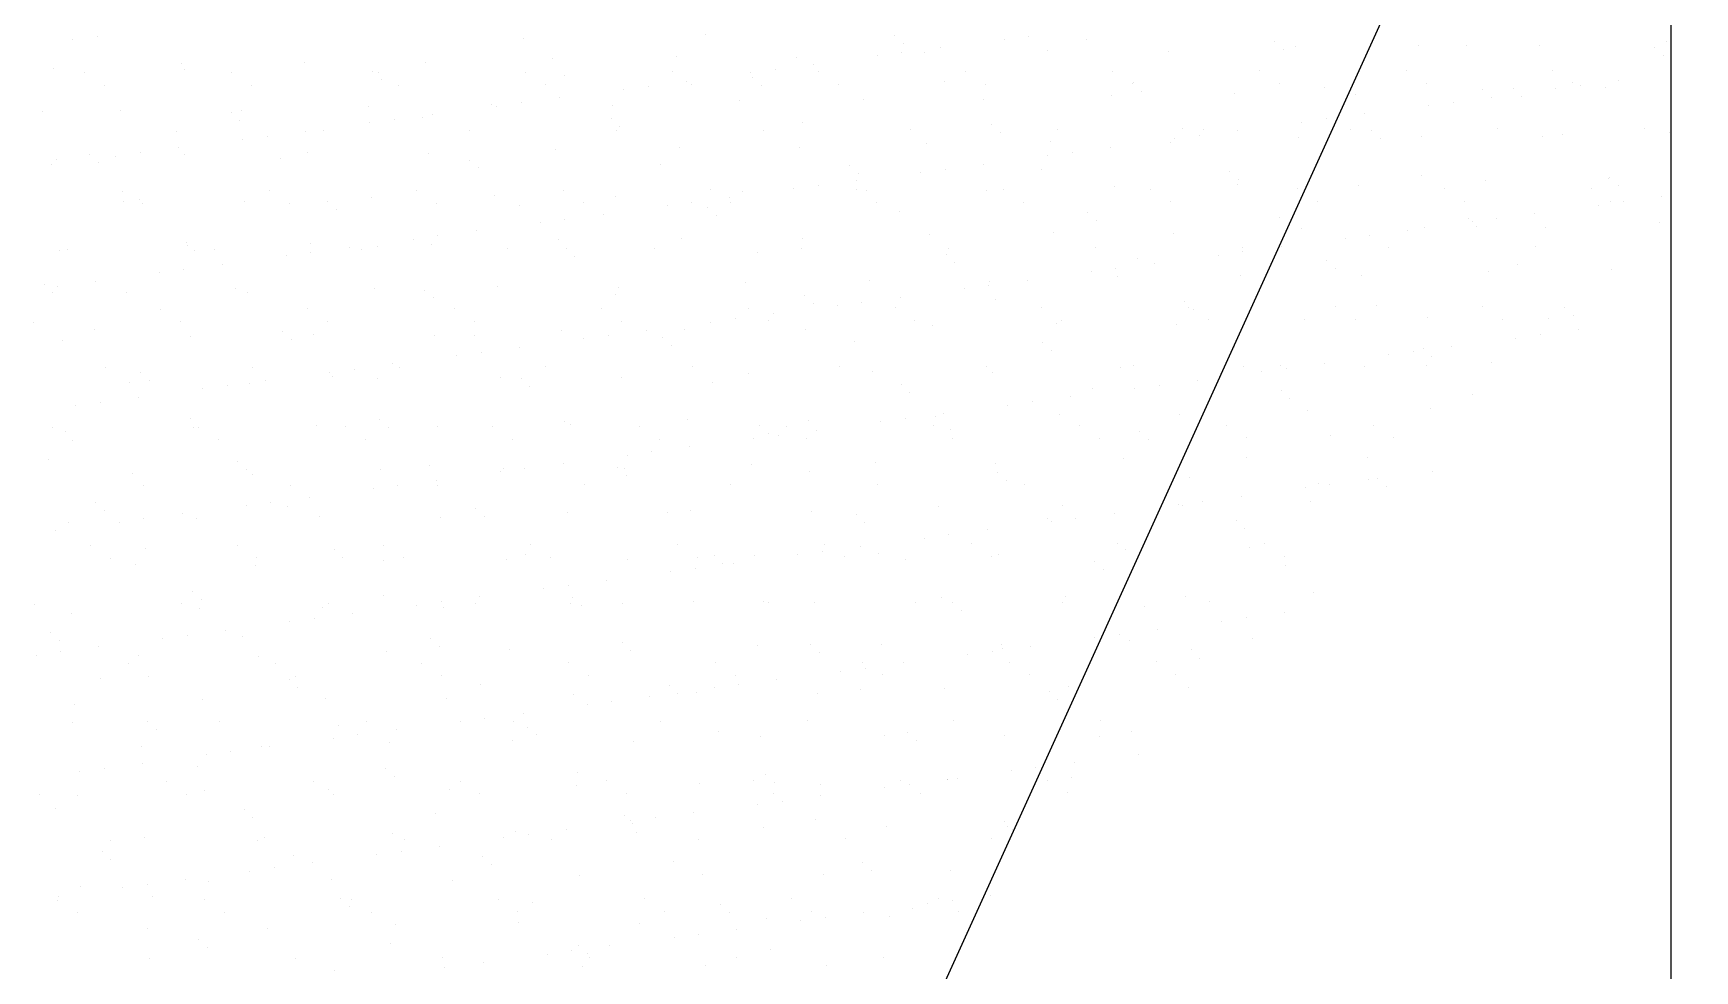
# Model space of a CAD drawing. Header units: inches. Extents: x 8.4 to 50.9, y 14.4 to 39.2.
# Drawn here: x 10.7947 to 10.9709, y 25.1527 to 25.2521 of the extents above; entities that cross this region are included whole.
import ezdxf

# ---------------------------------------------------------------- set-up
doc = ezdxf.new("R2010")
doc.units = ezdxf.units.IN
doc.header["$MEASUREMENT"] = 0
doc.layers.add('02', color=2, linetype='Continuous')
doc.layers.add('1', color=1, linetype='Continuous')

msp = doc.modelspace()

# ---------------------------------------------------------------- linework, layer by layer
at = {"layer": '02'}
for p, q in [((10.9684, 24.95396), (10.9684, 25.5475)), ((10.86604, 25.252), (10.86604, 25.252)), ((10.79886, 25.25141), (10.79886, 25.25141)), ((10.80146, 25.25175), (10.80146, 25.25175)), ((10.84666, 25.2516), (10.84666, 25.2516)), ((10.88605, 25.25183), (10.88605, 25.25183)), ((10.88697, 25.25098), (10.88697, 25.25098)), ((10.89089, 25.25058), (10.89089, 25.25058)), ((10.89768, 25.25147), (10.89768, 25.25147)), ((10.90028, 25.25181), (10.90028, 25.25181)), ((10.90225, 25.25023), (10.90225, 25.25023)), ((10.90635, 25.25139), (10.90635, 25.25139)), ((10.91504, 25.25016), (10.91504, 25.25016)), ((10.92636, 25.25121), (10.92636, 25.25121)), ((10.92728, 25.25037), (10.92728, 25.25037)), ((10.92854, 25.25065), (10.92854, 25.25065)), ((10.94163, 25.25082), (10.94163, 25.25082)), ((10.94666, 25.25077), (10.94666, 25.25077)), ((10.95442, 25.25076), (10.95442, 25.25076)), ((10.96667, 25.2506), (10.96667, 25.2506)), ((10.96792, 25.25124), (10.96792, 25.25124)), ((10.79689, 25.24839), (10.79689, 25.24839)), ((10.81039, 25.24887), (10.81039, 25.24887)), ((10.82348, 25.24904), (10.82348, 25.24904)), ((10.83627, 25.24898), (10.83627, 25.24898)), ((10.84978, 25.24947), (10.84978, 25.24947)), ((10.86286, 25.24963), (10.86286, 25.24963)), ((10.87565, 25.24957), (10.87565, 25.24957)), ((10.87743, 25.2488), (10.87743, 25.2488)), ((10.88422, 25.2497), (10.88422, 25.2497)), ((10.88682, 25.25004), (10.88682, 25.25004)), ((10.88916, 25.25006), (10.88916, 25.25006)), ((10.96759, 25.24976), (10.96759, 25.24976)), ((10.80016, 25.24789), (10.80016, 25.24789)), ((10.8107, 25.24823), (10.8107, 25.24823)), ((10.81573, 25.24792), (10.81573, 25.24792)), ((10.81784, 25.24658), (10.81784, 25.24658)), ((10.83071, 25.24805), (10.83071, 25.24805)), ((10.8313, 25.24795), (10.8313, 25.24795)), ((10.83163, 25.24721), (10.83163, 25.24721)), ((10.83341, 25.24661), (10.83341, 25.24661)), ((10.84687, 25.24798), (10.84687, 25.24798)), ((10.84898, 25.24663), (10.84898, 25.24663)), ((10.85101, 25.24761), (10.85101, 25.24761)), ((10.86244, 25.24801), (10.86244, 25.24801)), ((10.86397, 25.24703), (10.86397, 25.24703)), ((10.86455, 25.24666), (10.86455, 25.24666)), ((10.87076, 25.24793), (10.87076, 25.24793)), ((10.87102, 25.24744), (10.87102, 25.24744)), ((10.87194, 25.2466), (10.87194, 25.2466)), ((10.87336, 25.24827), (10.87336, 25.24827)), ((10.87801, 25.24803), (10.87801, 25.24803)), ((10.88012, 25.24669), (10.88012, 25.24669)), ((10.89132, 25.247), (10.89132, 25.247)), ((10.89358, 25.24806), (10.89358, 25.24806)), ((10.89569, 25.24672), (10.89569, 25.24672)), ((10.90915, 25.24809), (10.90915, 25.24809)), ((10.91126, 25.24675), (10.91126, 25.24675)), ((10.91133, 25.24683), (10.91133, 25.24683)), ((10.92472, 25.24812), (10.92472, 25.24812)), ((10.92683, 25.24678), (10.92683, 25.24678)), ((10.94029, 25.24815), (10.94029, 25.24815)), ((10.9424, 25.2468), (10.9424, 25.2468)), ((10.95586, 25.24818), (10.95586, 25.24818)), ((10.95797, 25.24683), (10.95797, 25.24683)), ((10.95873, 25.24656), (10.95873, 25.24656)), ((10.96279, 25.2471), (10.96279, 25.2471)), ((10.80226, 25.24655), (10.80226, 25.24655)), ((10.85051, 25.24526), (10.85051, 25.24526)), ((10.8573, 25.24616), (10.8573, 25.24616)), ((10.85991, 25.2465), (10.85991, 25.2465)), ((10.86962, 25.24495), (10.86962, 25.24495)), ((10.88271, 25.24511), (10.88271, 25.24511)), ((10.8955, 25.24505), (10.8955, 25.24505)), ((10.90901, 25.24554), (10.90901, 25.24554)), ((10.91225, 25.24598), (10.91225, 25.24598)), ((10.9221, 25.24571), (10.9221, 25.24571)), ((10.93163, 25.24638), (10.93163, 25.24638)), ((10.93489, 25.24564), (10.93489, 25.24564)), ((10.94839, 25.24613), (10.94839, 25.24613)), ((10.94933, 25.24533), (10.94933, 25.24533)), ((10.95164, 25.24621), (10.95164, 25.24621)), ((10.95256, 25.24537), (10.95256, 25.24537)), ((10.95613, 25.24622), (10.95613, 25.24622)), ((10.96148, 25.2463), (10.96148, 25.2463)), ((10.79567, 25.24384), (10.79567, 25.24384)), ((10.80395, 25.24393), (10.80395, 25.24393)), ((10.81568, 25.24367), (10.81568, 25.24367)), ((10.81674, 25.24387), (10.81674, 25.24387)), ((10.83024, 25.24435), (10.83024, 25.24435)), ((10.83598, 25.24322), (10.83598, 25.24322)), ((10.83705, 25.24349), (10.83705, 25.24349)), ((10.84333, 25.24452), (10.84333, 25.24452)), ((10.84384, 25.24438), (10.84384, 25.24438)), ((10.84645, 25.24473), (10.84645, 25.24473)), ((10.85599, 25.24305), (10.85599, 25.24305)), ((10.85612, 25.24446), (10.85612, 25.24446)), ((10.93587, 25.24355), (10.93587, 25.24355)), ((10.94267, 25.24445), (10.94267, 25.24445)), ((10.94527, 25.24479), (10.94527, 25.24479)), ((10.80986, 25.24171), (10.80986, 25.24171)), ((10.8166, 25.24282), (10.8166, 25.24282)), ((10.82359, 25.24172), (10.82359, 25.24172)), ((10.82543, 25.24174), (10.82543, 25.24174)), ((10.83039, 25.24261), (10.83039, 25.24261)), ((10.83299, 25.24295), (10.83299, 25.24295)), ((10.841, 25.24177), (10.841, 25.24177)), ((10.85657, 25.2418), (10.85657, 25.2418)), ((10.85691, 25.24221), (10.85691, 25.24221)), ((10.87214, 25.24183), (10.87214, 25.24183)), ((10.87629, 25.24261), (10.87629, 25.24261)), ((10.88771, 25.24186), (10.88771, 25.24186)), ((10.8963, 25.24244), (10.8963, 25.24244)), ((10.89722, 25.24159), (10.89722, 25.24159)), ((10.90328, 25.24188), (10.90328, 25.24188)), ((10.9166, 25.242), (10.9166, 25.242)), ((10.91885, 25.24191), (10.91885, 25.24191)), ((10.92242, 25.24178), (10.92242, 25.24178)), ((10.92921, 25.24268), (10.92921, 25.24268)), ((10.93181, 25.24302), (10.93181, 25.24302)), ((10.93442, 25.24194), (10.93442, 25.24194)), ((10.93661, 25.24182), (10.93661, 25.24182)), ((10.94999, 25.24197), (10.94999, 25.24197)), ((10.95691, 25.24138), (10.95691, 25.24138)), ((10.96556, 25.242), (10.96556, 25.242)), ((10.96824, 25.24161), (10.96824, 25.24161)), ((10.81014, 25.23995), (10.81014, 25.23995)), ((10.81693, 25.24084), (10.81693, 25.24084)), ((10.81953, 25.24118), (10.81953, 25.24118)), ((10.85009, 25.23983), (10.85009, 25.23983)), ((10.86318, 25.24), (10.86318, 25.24)), ((10.87597, 25.23994), (10.87597, 25.23994)), ((10.88947, 25.24043), (10.88947, 25.24043)), ((10.90256, 25.24059), (10.90256, 25.24059)), ((10.90896, 25.24001), (10.90896, 25.24001)), ((10.91535, 25.24053), (10.91535, 25.24053)), ((10.91575, 25.2409), (10.91575, 25.2409)), ((10.91835, 25.24125), (10.91835, 25.24125)), ((10.92886, 25.24102), (10.92886, 25.24102)), ((10.93753, 25.24098), (10.93753, 25.24098)), ((10.94194, 25.24118), (10.94194, 25.24118)), ((10.95474, 25.24112), (10.95474, 25.24112)), ((10.79668, 25.23817), (10.79668, 25.23817)), ((10.7972, 25.23875), (10.7972, 25.23875)), ((10.80065, 25.23928), (10.80065, 25.23928)), ((10.80157, 25.23843), (10.80157, 25.23843)), ((10.80347, 25.23907), (10.80347, 25.23907)), ((10.80607, 25.23941), (10.80607, 25.23941)), ((10.81071, 25.23924), (10.81071, 25.23924)), ((10.82095, 25.23883), (10.82095, 25.23883)), ((10.8238, 25.23941), (10.8238, 25.23941)), ((10.83659, 25.23935), (10.83659, 25.23935)), ((10.84096, 25.23866), (10.84096, 25.23866)), ((10.84188, 25.23782), (10.84188, 25.23782)), ((10.86126, 25.23822), (10.86126, 25.23822)), ((10.88127, 25.23805), (10.88127, 25.23805)), ((10.8955, 25.23824), (10.8955, 25.23824)), ((10.90229, 25.23913), (10.90229, 25.23913)), ((10.90489, 25.23947), (10.90489, 25.23947)), ((10.88204, 25.23647), (10.88204, 25.23647)), ((10.88219, 25.2372), (10.88219, 25.2372)), ((10.88883, 25.23736), (10.88883, 25.23736)), ((10.89143, 25.2377), (10.89143, 25.2377)), ((10.90157, 25.23761), (10.90157, 25.23761)), ((10.92158, 25.23743), (10.92158, 25.23743)), ((10.92241, 25.23607), (10.92241, 25.23607)), ((10.9225, 25.23659), (10.9225, 25.23659)), ((10.9352, 25.23601), (10.9352, 25.23601)), ((10.94188, 25.23699), (10.94188, 25.23699)), ((10.94871, 25.2365), (10.94871, 25.2365)), ((10.96179, 25.23666), (10.96179, 25.23666)), ((10.96189, 25.23682), (10.96189, 25.23682)), ((10.80419, 25.23537), (10.80419, 25.23537)), ((10.80426, 25.23429), (10.80426, 25.23429)), ((10.80592, 25.23445), (10.80592, 25.23445)), ((10.81705, 25.23423), (10.81705, 25.23423)), ((10.81977, 25.2354), (10.81977, 25.2354)), ((10.82593, 25.23427), (10.82593, 25.23427)), ((10.83056, 25.23472), (10.83056, 25.23472)), ((10.83534, 25.23543), (10.83534, 25.23543)), ((10.84364, 25.23489), (10.84364, 25.23489)), ((10.85091, 25.23546), (10.85091, 25.23546)), ((10.85644, 25.23483), (10.85644, 25.23483)), ((10.86648, 25.23549), (10.86648, 25.23549)), ((10.86858, 25.23469), (10.86858, 25.23469)), ((10.86994, 25.23531), (10.86994, 25.23531)), ((10.87537, 25.23559), (10.87537, 25.23559)), ((10.87797, 25.23593), (10.87797, 25.23593)), ((10.88205, 25.23551), (10.88205, 25.23551)), ((10.88303, 25.23548), (10.88303, 25.23548)), ((10.89582, 25.23542), (10.89582, 25.23542)), ((10.89762, 25.23554), (10.89762, 25.23554)), ((10.90932, 25.2359), (10.90932, 25.2359)), ((10.91319, 25.23557), (10.91319, 25.23557)), ((10.9153, 25.23423), (10.9153, 25.23423)), ((10.92876, 25.2356), (10.92876, 25.2356)), ((10.93087, 25.23426), (10.93087, 25.23426)), ((10.94433, 25.23563), (10.94433, 25.23563)), ((10.94644, 25.23428), (10.94644, 25.23428)), ((10.9599, 25.23565), (10.9599, 25.23565)), ((10.96201, 25.23431), (10.96201, 25.23431)), ((10.96281, 25.23598), (10.96281, 25.23598)), ((10.96334, 25.23422), (10.96334, 25.23422)), ((10.9674, 25.23476), (10.9674, 25.23476)), ((10.8063, 25.23403), (10.8063, 25.23403)), ((10.82187, 25.23406), (10.82187, 25.23406)), ((10.82685, 25.23343), (10.82685, 25.23343)), ((10.83744, 25.23409), (10.83744, 25.23409)), ((10.84623, 25.23383), (10.84623, 25.23383)), ((10.85301, 25.23411), (10.85301, 25.23411)), ((10.85512, 25.23292), (10.85512, 25.23292)), ((10.86191, 25.23382), (10.86191, 25.23382)), ((10.86452, 25.23416), (10.86452, 25.23416)), ((10.86624, 25.23366), (10.86624, 25.23366)), ((10.86716, 25.23282), (10.86716, 25.23282)), ((10.86859, 25.23414), (10.86859, 25.23414)), ((10.88416, 25.23417), (10.88416, 25.23417)), ((10.88654, 25.23322), (10.88654, 25.23322)), ((10.89973, 25.2342), (10.89973, 25.2342)), ((10.90655, 25.23305), (10.90655, 25.23305)), ((10.92685, 25.2326), (10.92685, 25.2326)), ((10.95394, 25.23299), (10.95394, 25.23299)), ((10.96074, 25.23388), (10.96074, 25.23388)), ((10.84166, 25.23115), (10.84166, 25.23115)), ((10.84845, 25.23204), (10.84845, 25.23204)), ((10.85106, 25.23239), (10.85106, 25.23239)), ((10.88979, 25.23079), (10.88979, 25.23079)), ((10.90288, 25.23096), (10.90288, 25.23096)), ((10.90747, 25.2322), (10.90747, 25.2322)), ((10.91567, 25.2309), (10.91567, 25.2309)), ((10.92917, 25.23138), (10.92917, 25.23138)), ((10.94048, 25.23121), (10.94048, 25.23121)), ((10.94226, 25.23155), (10.94226, 25.23155)), ((10.94686, 25.23243), (10.94686, 25.23243)), ((10.94728, 25.23211), (10.94728, 25.23211)), ((10.94778, 25.23159), (10.94778, 25.23159)), ((10.94988, 25.23245), (10.94988, 25.23245)), ((10.95505, 25.23149), (10.95505, 25.23149)), ((10.96716, 25.23199), (10.96716, 25.23199)), ((10.79752, 25.22912), (10.79752, 25.22912)), ((10.79832, 25.22916), (10.79832, 25.22916)), ((10.8109, 25.22989), (10.8109, 25.22989)), ((10.81102, 25.22961), (10.81102, 25.22961)), ((10.81182, 25.22904), (10.81182, 25.22904)), ((10.81389, 25.22919), (10.81389, 25.22919)), ((10.82411, 25.22977), (10.82411, 25.22977)), ((10.8282, 25.22938), (10.8282, 25.22938)), ((10.82946, 25.22922), (10.82946, 25.22922)), ((10.8312, 25.22944), (10.8312, 25.22944)), ((10.835, 25.23027), (10.835, 25.23027)), ((10.8369, 25.22971), (10.8369, 25.22971)), ((10.8376, 25.23062), (10.8376, 25.23062)), ((10.84503, 25.22925), (10.84503, 25.22925)), ((10.85041, 25.2302), (10.85041, 25.2302)), ((10.85121, 25.22927), (10.85121, 25.22927)), ((10.86061, 25.22928), (10.86061, 25.22928)), ((10.86349, 25.23037), (10.86349, 25.23037)), ((10.87618, 25.22931), (10.87618, 25.22931)), ((10.87628, 25.2303), (10.87628, 25.2303)), ((10.89175, 25.22933), (10.89175, 25.22933)), ((10.90732, 25.22936), (10.90732, 25.22936)), ((10.92289, 25.22939), (10.92289, 25.22939)), ((10.92703, 25.22944), (10.92703, 25.22944)), ((10.93382, 25.23034), (10.93382, 25.23034)), ((10.93642, 25.23068), (10.93642, 25.23068)), ((10.93846, 25.22942), (10.93846, 25.22942)), ((10.95403, 25.22945), (10.95403, 25.22945)), ((10.81475, 25.22761), (10.81475, 25.22761)), ((10.82154, 25.2285), (10.82154, 25.2285)), ((10.82414, 25.22884), (10.82414, 25.22884)), ((10.85213, 25.22843), (10.85213, 25.22843)), ((10.87151, 25.22883), (10.87151, 25.22883)), ((10.89152, 25.22866), (10.89152, 25.22866)), ((10.89244, 25.22781), (10.89244, 25.22781)), ((10.91182, 25.22822), (10.91182, 25.22822)), ((10.91357, 25.22767), (10.91357, 25.22767)), ((10.92036, 25.22856), (10.92036, 25.22856)), ((10.92296, 25.22891), (10.92296, 25.22891)), ((10.93183, 25.22804), (10.93183, 25.22804)), ((10.93275, 25.2272), (10.93275, 25.2272)), ((10.95213, 25.2276), (10.95213, 25.2276)), ((10.79587, 25.2255), (10.79587, 25.2255)), ((10.80129, 25.22583), (10.80129, 25.22583)), ((10.80808, 25.22673), (10.80808, 25.22673)), ((10.81068, 25.22707), (10.81068, 25.22707)), ((10.87025, 25.22568), (10.87025, 25.22568)), ((10.88334, 25.22584), (10.88334, 25.22584)), ((10.89613, 25.22578), (10.89613, 25.22578)), ((10.90011, 25.2259), (10.90011, 25.2259)), ((10.9069, 25.22679), (10.9069, 25.22679)), ((10.9095, 25.22714), (10.9095, 25.22714)), ((10.90964, 25.22627), (10.90964, 25.22627)), ((10.92273, 25.22644), (10.92273, 25.22644)), ((10.93552, 25.22638), (10.93552, 25.22638)), ((10.94902, 25.22686), (10.94902, 25.22686)), ((10.96211, 25.22703), (10.96211, 25.22703)), ((10.79679, 25.22465), (10.79679, 25.22465)), ((10.79722, 25.2253), (10.79722, 25.2253)), ((10.80458, 25.22466), (10.80458, 25.22466)), ((10.81617, 25.22506), (10.81617, 25.22506)), ((10.81737, 25.2246), (10.81737, 25.2246)), ((10.83087, 25.22509), (10.83087, 25.22509)), ((10.83618, 25.22488), (10.83618, 25.22488)), ((10.8371, 25.22404), (10.8371, 25.22404)), ((10.84396, 25.22525), (10.84396, 25.22525)), ((10.85648, 25.22444), (10.85648, 25.22444)), ((10.85675, 25.22519), (10.85675, 25.22519)), ((10.87649, 25.22427), (10.87649, 25.22427)), ((10.88665, 25.22413), (10.88665, 25.22413)), ((10.89344, 25.22502), (10.89344, 25.22502)), ((10.89604, 25.22536), (10.89604, 25.22536)), ((10.89679, 25.22383), (10.89679, 25.22383)), ((10.9168, 25.22366), (10.9168, 25.22366)), ((10.80823, 25.22285), (10.80823, 25.22285)), ((10.8238, 25.22288), (10.8238, 25.22288)), ((10.83937, 25.22291), (10.83937, 25.22291)), ((10.85494, 25.22294), (10.85494, 25.22294)), ((10.87052, 25.22296), (10.87052, 25.22296)), ((10.87319, 25.22236), (10.87319, 25.22236)), ((10.87741, 25.22343), (10.87741, 25.22343)), ((10.87998, 25.22325), (10.87998, 25.22325)), ((10.88258, 25.22359), (10.88258, 25.22359)), ((10.88609, 25.22299), (10.88609, 25.22299)), ((10.90166, 25.22302), (10.90166, 25.22302)), ((10.91723, 25.22305), (10.91723, 25.22305)), ((10.91772, 25.22281), (10.91772, 25.22281)), ((10.9328, 25.22308), (10.9328, 25.22308)), ((10.9371, 25.22321), (10.9371, 25.22321)), ((10.94257, 25.22192), (10.94257, 25.22192)), ((10.94837, 25.22311), (10.94837, 25.22311)), ((10.95711, 25.22304), (10.95711, 25.22304)), ((10.95803, 25.2222), (10.95803, 25.2222)), ((10.79477, 25.22148), (10.79477, 25.22148)), ((10.80114, 25.22067), (10.80114, 25.22067)), ((10.81034, 25.22151), (10.81034, 25.22151)), ((10.82115, 25.2205), (10.82115, 25.2205)), ((10.82443, 25.22014), (10.82443, 25.22014)), ((10.82591, 25.22154), (10.82591, 25.22154)), ((10.84148, 25.22156), (10.84148, 25.22156)), ((10.85072, 25.22056), (10.85072, 25.22056)), ((10.85705, 25.22159), (10.85705, 25.22159)), ((10.85973, 25.22058), (10.85973, 25.22058)), ((10.86381, 25.22073), (10.86381, 25.22073)), ((10.86652, 25.22148), (10.86652, 25.22148)), ((10.86913, 25.22182), (10.86913, 25.22182)), ((10.87262, 25.22162), (10.87262, 25.22162)), ((10.8766, 25.22067), (10.8766, 25.22067)), ((10.88819, 25.22165), (10.88819, 25.22165)), ((10.8901, 25.22116), (10.8901, 25.22116)), ((10.90319, 25.22132), (10.90319, 25.22132)), ((10.90377, 25.22168), (10.90377, 25.22168)), ((10.91598, 25.22126), (10.91598, 25.22126)), ((10.91934, 25.22171), (10.91934, 25.22171)), ((10.92949, 25.22175), (10.92949, 25.22175)), ((10.93491, 25.22173), (10.93491, 25.22173)), ((10.95048, 25.22176), (10.95048, 25.22176)), ((10.95536, 25.22185), (10.95536, 25.22185)), ((10.95855, 25.22065), (10.95855, 25.22065)), ((10.79783, 25.21949), (10.79783, 25.21949)), ((10.81134, 25.21997), (10.81134, 25.21997)), ((10.82207, 25.21965), (10.82207, 25.21965)), ((10.83722, 25.22008), (10.83722, 25.22008)), ((10.84145, 25.22005), (10.84145, 25.22005)), ((10.84627, 25.21881), (10.84627, 25.21881)), ((10.85306, 25.21971), (10.85306, 25.21971)), ((10.85567, 25.22005), (10.85567, 25.22005)), ((10.86146, 25.21988), (10.86146, 25.21988)), ((10.86238, 25.21904), (10.86238, 25.21904)), ((10.88176, 25.21944), (10.88176, 25.21944)), ((10.90177, 25.21927), (10.90177, 25.21927)), ((10.90269, 25.21842), (10.90269, 25.21842)), ((10.92207, 25.21883), (10.92207, 25.21883)), ((10.94208, 25.21865), (10.94208, 25.21865)), ((10.94509, 25.21888), (10.94509, 25.21888)), ((10.95189, 25.21977), (10.95189, 25.21977)), ((10.95449, 25.22011), (10.95449, 25.22011)), ((10.80236, 25.21664), (10.80236, 25.21664)), ((10.81793, 25.21667), (10.81793, 25.21667)), ((10.83281, 25.21704), (10.83281, 25.21704)), ((10.8335, 25.2167), (10.8335, 25.2167)), ((10.83961, 25.21793), (10.83961, 25.21793)), ((10.84221, 25.21828), (10.84221, 25.21828)), ((10.84907, 25.21673), (10.84907, 25.21673)), ((10.86464, 25.21676), (10.86464, 25.21676)), ((10.88021, 25.21679), (10.88021, 25.21679)), ((10.89579, 25.21681), (10.89579, 25.21681)), ((10.90995, 25.21664), (10.90995, 25.21664)), ((10.91136, 25.21684), (10.91136, 25.21684)), ((10.92304, 25.2168), (10.92304, 25.2168)), ((10.92693, 25.21687), (10.92693, 25.21687)), ((10.93164, 25.2171), (10.93164, 25.2171)), ((10.93583, 25.21674), (10.93583, 25.21674)), ((10.93843, 25.218), (10.93843, 25.218)), ((10.94103, 25.21834), (10.94103, 25.21834)), ((10.9425, 25.2169), (10.9425, 25.2169)), ((10.943, 25.21781), (10.943, 25.21781)), ((10.94934, 25.21723), (10.94934, 25.21723)), ((10.80489, 25.21503), (10.80489, 25.21503)), ((10.80612, 25.21611), (10.80612, 25.21611)), ((10.80704, 25.21526), (10.80704, 25.21526)), ((10.81768, 25.21497), (10.81768, 25.21497)), ((10.81936, 25.21527), (10.81936, 25.21527)), ((10.82615, 25.21616), (10.82615, 25.21616)), ((10.82642, 25.21566), (10.82642, 25.21566)), ((10.82875, 25.2165), (10.82875, 25.2165)), ((10.83119, 25.21545), (10.83119, 25.21545)), ((10.84427, 25.21562), (10.84427, 25.21562)), ((10.84643, 25.21549), (10.84643, 25.21549)), ((10.85707, 25.21556), (10.85707, 25.21556)), ((10.86673, 25.21505), (10.86673, 25.21505)), ((10.87057, 25.21604), (10.87057, 25.21604)), ((10.88366, 25.21621), (10.88366, 25.21621)), ((10.88674, 25.21488), (10.88674, 25.21488)), ((10.89645, 25.21615), (10.89645, 25.21615)), ((10.91818, 25.21533), (10.91818, 25.21533)), ((10.92497, 25.21623), (10.92497, 25.21623)), ((10.92757, 25.21657), (10.92757, 25.21657)), ((10.8059, 25.2135), (10.8059, 25.2135)), ((10.81269, 25.21439), (10.81269, 25.21439)), ((10.81529, 25.21473), (10.81529, 25.21473)), ((10.84735, 25.21465), (10.84735, 25.21465)), ((10.88766, 25.21403), (10.88766, 25.21403)), ((10.90472, 25.21356), (10.90472, 25.21356)), ((10.90704, 25.21444), (10.90704, 25.21444)), ((10.91151, 25.21445), (10.91151, 25.21445)), ((10.91411, 25.2148), (10.91411, 25.2148)), ((10.92704, 25.21427), (10.92704, 25.21427)), ((10.92797, 25.21342), (10.92797, 25.21342)), ((10.94735, 25.21382), (10.94735, 25.21382)), ((10.79923, 25.21262), (10.79923, 25.21262)), ((10.80183, 25.21296), (10.80183, 25.21296)), ((10.89042, 25.21152), (10.89042, 25.21152)), ((10.89126, 25.21179), (10.89126, 25.21179)), ((10.89805, 25.21268), (10.89805, 25.21268)), ((10.90065, 25.21302), (10.90065, 25.21302)), ((10.90351, 25.21169), (10.90351, 25.21169)), ((10.9163, 25.21163), (10.9163, 25.21163)), ((10.9298, 25.21211), (10.9298, 25.21211)), ((10.94289, 25.21228), (10.94289, 25.21228)), ((10.7967, 25.2103), (10.7967, 25.2103)), ((10.79815, 25.20985), (10.79815, 25.20985)), ((10.81139, 25.21128), (10.81139, 25.21128)), ((10.81165, 25.21034), (10.81165, 25.21034)), ((10.81227, 25.21033), (10.81227, 25.21033)), ((10.82474, 25.21051), (10.82474, 25.21051)), ((10.82784, 25.21036), (10.82784, 25.21036)), ((10.8314, 25.2111), (10.8314, 25.2111)), ((10.83232, 25.21026), (10.83232, 25.21026)), ((10.83753, 25.21044), (10.83753, 25.21044)), ((10.84341, 25.21039), (10.84341, 25.21039)), ((10.85104, 25.21093), (10.85104, 25.21093)), ((10.8517, 25.21066), (10.8517, 25.21066)), ((10.85898, 25.21042), (10.85898, 25.21042)), ((10.86412, 25.2111), (10.86412, 25.2111)), ((10.8717, 25.21049), (10.8717, 25.21049)), ((10.87263, 25.20965), (10.87263, 25.20965)), ((10.87455, 25.21044), (10.87455, 25.21044)), ((10.87691, 25.21104), (10.87691, 25.21104)), ((10.8778, 25.21002), (10.8778, 25.21002)), ((10.88459, 25.21091), (10.88459, 25.21091)), ((10.88719, 25.21125), (10.88719, 25.21125)), ((10.89012, 25.21047), (10.89012, 25.21047)), ((10.89201, 25.21005), (10.89201, 25.21005)), ((10.90569, 25.2105), (10.90569, 25.2105)), ((10.91201, 25.20988), (10.91201, 25.20988)), ((10.92127, 25.21053), (10.92127, 25.21053)), ((10.93684, 25.21056), (10.93684, 25.21056)), ((10.79881, 25.20896), (10.79881, 25.20896)), ((10.81438, 25.20899), (10.81438, 25.20899)), ((10.82995, 25.20902), (10.82995, 25.20902)), ((10.84552, 25.20904), (10.84552, 25.20904)), ((10.86109, 25.20907), (10.86109, 25.20907)), ((10.86434, 25.20824), (10.86434, 25.20824)), ((10.87113, 25.20914), (10.87113, 25.20914)), ((10.87374, 25.20948), (10.87374, 25.20948)), ((10.87666, 25.2091), (10.87666, 25.2091)), ((10.89223, 25.20913), (10.89223, 25.20913)), ((10.9078, 25.20916), (10.9078, 25.20916)), ((10.91294, 25.20903), (10.91294, 25.20903)), ((10.92337, 25.20919), (10.92337, 25.20919)), ((10.93232, 25.20943), (10.93232, 25.20943)), ((10.93894, 25.20921), (10.93894, 25.20921)), ((10.79636, 25.20689), (10.79636, 25.20689)), ((10.81636, 25.20672), (10.81636, 25.20672)), ((10.83667, 25.20627), (10.83667, 25.20627)), ((10.85088, 25.20647), (10.85088, 25.20647)), ((10.85667, 25.2061), (10.85667, 25.2061)), ((10.85767, 25.20737), (10.85767, 25.20737)), ((10.86028, 25.20771), (10.86028, 25.20771)), ((10.87088, 25.20641), (10.87088, 25.20641)), ((10.88397, 25.20658), (10.88397, 25.20658)), ((10.89676, 25.20652), (10.89676, 25.20652)), ((10.91027, 25.207), (10.91027, 25.207)), ((10.92336, 25.20717), (10.92336, 25.20717)), ((10.93615, 25.20711), (10.93615, 25.20711)), ((10.80521, 25.20539), (10.80521, 25.20539)), ((10.81729, 25.20587), (10.81729, 25.20587)), ((10.818, 25.20533), (10.818, 25.20533)), ((10.8315, 25.20582), (10.8315, 25.20582)), ((10.83742, 25.2047), (10.83742, 25.2047)), ((10.84422, 25.20559), (10.84422, 25.20559)), ((10.84459, 25.20598), (10.84459, 25.20598)), ((10.84682, 25.20594), (10.84682, 25.20594)), ((10.85738, 25.20592), (10.85738, 25.20592)), ((10.8576, 25.20526), (10.8576, 25.20526)), ((10.87698, 25.20566), (10.87698, 25.20566)), ((10.88425, 25.20427), (10.88425, 25.20427)), ((10.89698, 25.20549), (10.89698, 25.20549)), ((10.89791, 25.20464), (10.89791, 25.20464)), ((10.89982, 25.20429), (10.89982, 25.20429)), ((10.91539, 25.20432), (10.91539, 25.20432)), ((10.91729, 25.20505), (10.91729, 25.20505)), ((10.93096, 25.20435), (10.93096, 25.20435)), ((10.93625, 25.20477), (10.93625, 25.20477)), ((10.93729, 25.20487), (10.93729, 25.20487)), ((10.94304, 25.20566), (10.94304, 25.20566)), ((10.8064, 25.20412), (10.8064, 25.20412)), ((10.82197, 25.20415), (10.82197, 25.20415)), ((10.82397, 25.20293), (10.82397, 25.20293)), ((10.83076, 25.20382), (10.83076, 25.20382)), ((10.83336, 25.20417), (10.83336, 25.20417)), ((10.83754, 25.20418), (10.83754, 25.20418)), ((10.85311, 25.20421), (10.85311, 25.20421)), ((10.86868, 25.20424), (10.86868, 25.20424)), ((10.92279, 25.20299), (10.92279, 25.20299)), ((10.92958, 25.20389), (10.92958, 25.20389)), ((10.93218, 25.20423), (10.93218, 25.20423)), ((10.93821, 25.20403), (10.93821, 25.20403)), ((10.80133, 25.20233), (10.80133, 25.20233)), ((10.80226, 25.20148), (10.80226, 25.20148)), ((10.81051, 25.20116), (10.81051, 25.20116)), ((10.8173, 25.20205), (10.8173, 25.20205)), ((10.8199, 25.20239), (10.8199, 25.20239)), ((10.82164, 25.20189), (10.82164, 25.20189)), ((10.82506, 25.20087), (10.82506, 25.20087)), ((10.83785, 25.20081), (10.83785, 25.20081)), ((10.84164, 25.20171), (10.84164, 25.20171)), ((10.84256, 25.20087), (10.84256, 25.20087)), ((10.85135, 25.2013), (10.85135, 25.2013)), ((10.86195, 25.20127), (10.86195, 25.20127)), ((10.86444, 25.20146), (10.86444, 25.20146)), ((10.87723, 25.2014), (10.87723, 25.2014)), ((10.88195, 25.2011), (10.88195, 25.2011)), ((10.89073, 25.20189), (10.89073, 25.20189)), ((10.90382, 25.20206), (10.90382, 25.20206)), ((10.90933, 25.20122), (10.90933, 25.20122)), ((10.91612, 25.20212), (10.91612, 25.20212)), ((10.91661, 25.20199), (10.91661, 25.20199)), ((10.91872, 25.20246), (10.91872, 25.20246)), ((10.93012, 25.20248), (10.93012, 25.20248)), ((10.79705, 25.19938), (10.79705, 25.19938)), ((10.79846, 25.20022), (10.79846, 25.20022)), ((10.80384, 25.20028), (10.80384, 25.20028)), ((10.80644, 25.20062), (10.80644, 25.20062)), ((10.81197, 25.2007), (10.81197, 25.2007)), ((10.88287, 25.20026), (10.88287, 25.20026)), ((10.89587, 25.19945), (10.89587, 25.19945)), ((10.90225, 25.20066), (10.90225, 25.20066)), ((10.90266, 25.20034), (10.90266, 25.20034)), ((10.90526, 25.20069), (10.90526, 25.20069)), ((10.92226, 25.20049), (10.92226, 25.20049)), ((10.92318, 25.19964), (10.92318, 25.19964)), ((10.80074, 25.19778), (10.80074, 25.19778)), ((10.80661, 25.1975), (10.80661, 25.1975)), ((10.81631, 25.19781), (10.81631, 25.19781)), ((10.82661, 25.19733), (10.82661, 25.19733)), ((10.83188, 25.19784), (10.83188, 25.19784)), ((10.84745, 25.19787), (10.84745, 25.19787)), ((10.86302, 25.1979), (10.86302, 25.1979)), ((10.87859, 25.19792), (10.87859, 25.19792)), ((10.88241, 25.19768), (10.88241, 25.19768)), ((10.8892, 25.19857), (10.8892, 25.19857)), ((10.8918, 25.19891), (10.8918, 25.19891)), ((10.89416, 25.19795), (10.89416, 25.19795)), ((10.90973, 25.19798), (10.90973, 25.19798)), ((10.91058, 25.19737), (10.91058, 25.19737)), ((10.92367, 25.19753), (10.92367, 25.19753)), ((10.9253, 25.19801), (10.9253, 25.19801)), ((10.80285, 25.19644), (10.80285, 25.19644)), ((10.80552, 25.19576), (10.80552, 25.19576)), ((10.81831, 25.1957), (10.81831, 25.1957)), ((10.81842, 25.19647), (10.81842, 25.19647)), ((10.82753, 25.19648), (10.82753, 25.19648)), ((10.83182, 25.19618), (10.83182, 25.19618)), ((10.83399, 25.1965), (10.83399, 25.1965)), ((10.8449, 25.19635), (10.8449, 25.19635)), ((10.84691, 25.19688), (10.84691, 25.19688)), ((10.84956, 25.19652), (10.84956, 25.19652)), ((10.8577, 25.19629), (10.8577, 25.19629)), ((10.86513, 25.19655), (10.86513, 25.19655)), ((10.86692, 25.19671), (10.86692, 25.19671)), ((10.86784, 25.19587), (10.86784, 25.19587)), ((10.86895, 25.19591), (10.86895, 25.19591)), ((10.8712, 25.19678), (10.8712, 25.19678)), ((10.87574, 25.1968), (10.87574, 25.1968)), ((10.87835, 25.19714), (10.87835, 25.19714)), ((10.8807, 25.19658), (10.8807, 25.19658)), ((10.88429, 25.19694), (10.88429, 25.19694)), ((10.88722, 25.19627), (10.88722, 25.19627)), ((10.89627, 25.19661), (10.89627, 25.19661)), ((10.89708, 25.19688), (10.89708, 25.19688)), ((10.90723, 25.1961), (10.90723, 25.1961)), ((10.91184, 25.19664), (10.91184, 25.19664)), ((10.92741, 25.19667), (10.92741, 25.19667)), ((10.92753, 25.19566), (10.92753, 25.19566)), ((10.85549, 25.19413), (10.85549, 25.19413)), ((10.86228, 25.19503), (10.86228, 25.19503)), ((10.86489, 25.19537), (10.86489, 25.19537)), ((10.90815, 25.19525), (10.90815, 25.19525)), ((10.81158, 25.19294), (10.81158, 25.19294)), ((10.8125, 25.19209), (10.8125, 25.19209)), ((10.83188, 25.1925), (10.83188, 25.1925)), ((10.84203, 25.19236), (10.84203, 25.19236)), ((10.84883, 25.19326), (10.84883, 25.19326)), ((10.85143, 25.1936), (10.85143, 25.1936)), ((10.85189, 25.19232), (10.85189, 25.19232)), ((10.89105, 25.19225), (10.89105, 25.19225)), ((10.90414, 25.19242), (10.90414, 25.19242)), ((10.91693, 25.19236), (10.91693, 25.19236)), ((10.93043, 25.19285), (10.93043, 25.19285)), ((10.79487, 25.19157), (10.79487, 25.19157)), ((10.79878, 25.19058), (10.79878, 25.19058)), ((10.81044, 25.1916), (10.81044, 25.1916)), ((10.81228, 25.19107), (10.81228, 25.19107)), ((10.82537, 25.19124), (10.82537, 25.19124)), ((10.82601, 25.19163), (10.82601, 25.19163)), ((10.82858, 25.19059), (10.82858, 25.19059)), ((10.83537, 25.19148), (10.83537, 25.19148)), ((10.83797, 25.19183), (10.83797, 25.19183)), ((10.83816, 25.19118), (10.83816, 25.19118)), ((10.84158, 25.19166), (10.84158, 25.19166)), ((10.85167, 25.19166), (10.85167, 25.19166)), ((10.85281, 25.19148), (10.85281, 25.19148)), ((10.85715, 25.19169), (10.85715, 25.19169)), ((10.86475, 25.19183), (10.86475, 25.19183)), ((10.87219, 25.19188), (10.87219, 25.19188)), ((10.87272, 25.19172), (10.87272, 25.19172)), ((10.87754, 25.19177), (10.87754, 25.19177)), ((10.88829, 25.19174), (10.88829, 25.19174)), ((10.8922, 25.19171), (10.8922, 25.19171)), ((10.89312, 25.19086), (10.89312, 25.19086)), ((10.90386, 25.19177), (10.90386, 25.19177)), ((10.9125, 25.19127), (10.9125, 25.19127)), ((10.91943, 25.1918), (10.91943, 25.1918)), ((10.9274, 25.19065), (10.9274, 25.19065)), ((10.79655, 25.18855), (10.79655, 25.18855)), ((10.81512, 25.18882), (10.81512, 25.18882)), ((10.82191, 25.18971), (10.82191, 25.18971)), ((10.82451, 25.19005), (10.82451, 25.19005)), ((10.91394, 25.18888), (10.91394, 25.18888)), ((10.92073, 25.18978), (10.92073, 25.18978)), ((10.92333, 25.19012), (10.92333, 25.19012)), ((10.79747, 25.1877), (10.79747, 25.1877)), ((10.80166, 25.18705), (10.80166, 25.18705)), ((10.80845, 25.18794), (10.80845, 25.18794)), ((10.81105, 25.18828), (10.81105, 25.18828)), ((10.81685, 25.18811), (10.81685, 25.18811)), ((10.83686, 25.18793), (10.83686, 25.18793)), ((10.83778, 25.18709), (10.83778, 25.18709)), ((10.84522, 25.18672), (10.84522, 25.18672)), ((10.85716, 25.18749), (10.85716, 25.18749)), ((10.85801, 25.18665), (10.85801, 25.18665)), ((10.87151, 25.18714), (10.87151, 25.18714)), ((10.87717, 25.18732), (10.87717, 25.18732)), ((10.8846, 25.18731), (10.8846, 25.18731)), ((10.89739, 25.18725), (10.89739, 25.18725)), ((10.89747, 25.18688), (10.89747, 25.18688)), ((10.90048, 25.18711), (10.90048, 25.18711)), ((10.90727, 25.188), (10.90727, 25.188)), ((10.90987, 25.18835), (10.90987, 25.18835)), ((10.9109, 25.18773), (10.9109, 25.18773)), ((10.91748, 25.18671), (10.91748, 25.18671)), ((10.92399, 25.1879), (10.92399, 25.1879)), ((10.79499, 25.18617), (10.79499, 25.18617)), ((10.79759, 25.18651), (10.79759, 25.18651)), ((10.80478, 25.18526), (10.80478, 25.18526)), ((10.80584, 25.18612), (10.80584, 25.18612)), ((10.81863, 25.18606), (10.81863, 25.18606)), ((10.82035, 25.18529), (10.82035, 25.18529)), ((10.83213, 25.18655), (10.83213, 25.18655)), ((10.83592, 25.18532), (10.83592, 25.18532)), ((10.85149, 25.18535), (10.85149, 25.18535)), ((10.86706, 25.18537), (10.86706, 25.18537)), ((10.87809, 25.18648), (10.87809, 25.18648)), ((10.88263, 25.1854), (10.88263, 25.1854)), ((10.88702, 25.18534), (10.88702, 25.18534)), ((10.89381, 25.18623), (10.89381, 25.18623)), ((10.89641, 25.18658), (10.89641, 25.18658)), ((10.8982, 25.18543), (10.8982, 25.18543)), ((10.91377, 25.18546), (10.91377, 25.18546)), ((10.9184, 25.18586), (10.9184, 25.18586)), ((10.80182, 25.18372), (10.80182, 25.18372)), ((10.80688, 25.18392), (10.80688, 25.18392)), ((10.82183, 25.18355), (10.82183, 25.18355)), ((10.82246, 25.18395), (10.82246, 25.18395)), ((10.83803, 25.18398), (10.83803, 25.18398)), ((10.8536, 25.184), (10.8536, 25.184)), ((10.86917, 25.18403), (10.86917, 25.18403)), ((10.87356, 25.18357), (10.87356, 25.18357)), ((10.88035, 25.18446), (10.88035, 25.18446)), ((10.88296, 25.1848), (10.88296, 25.1848)), ((10.88474, 25.18406), (10.88474, 25.18406)), ((10.90031, 25.18409), (10.90031, 25.18409)), ((10.91588, 25.18412), (10.91588, 25.18412)), ((10.8126, 25.18144), (10.8126, 25.18144)), ((10.82275, 25.1827), (10.82275, 25.1827)), ((10.82569, 25.1816), (10.82569, 25.1816)), ((10.83848, 25.18154), (10.83848, 25.18154)), ((10.84213, 25.1831), (10.84213, 25.1831)), ((10.85198, 25.18203), (10.85198, 25.18203)), ((10.8601, 25.18179), (10.8601, 25.18179)), ((10.86214, 25.18293), (10.86214, 25.18293)), ((10.86306, 25.18209), (10.86306, 25.18209)), ((10.86507, 25.1822), (10.86507, 25.1822)), ((10.86689, 25.18269), (10.86689, 25.18269)), ((10.8695, 25.18303), (10.8695, 25.18303)), ((10.87786, 25.18213), (10.87786, 25.18213)), ((10.88244, 25.18249), (10.88244, 25.18249)), ((10.89136, 25.18262), (10.89136, 25.18262)), ((10.90245, 25.18232), (10.90245, 25.18232)), ((10.90337, 25.18147), (10.90337, 25.18147)), ((10.90445, 25.18279), (10.90445, 25.18279)), ((10.91724, 25.18273), (10.91724, 25.18273)), ((10.79909, 25.18095), (10.79909, 25.18095)), ((10.84664, 25.18002), (10.84664, 25.18002)), ((10.85344, 25.18092), (10.85344, 25.18092)), ((10.85604, 25.18126), (10.85604, 25.18126)), ((10.7989, 25.17905), (10.7989, 25.17905)), ((10.8068, 25.17916), (10.8068, 25.17916)), ((10.80772, 25.17831), (10.80772, 25.17831)), ((10.81448, 25.17908), (10.81448, 25.17908)), ((10.8271, 25.17872), (10.8271, 25.17872)), ((10.83005, 25.17911), (10.83005, 25.17911)), ((10.83319, 25.17825), (10.83319, 25.17825)), ((10.83998, 25.17915), (10.83998, 25.17915)), ((10.84258, 25.17949), (10.84258, 25.17949)), ((10.84562, 25.17914), (10.84562, 25.17914)), ((10.84711, 25.17854), (10.84711, 25.17854)), ((10.86119, 25.17917), (10.86119, 25.17917)), ((10.86741, 25.1781), (10.86741, 25.1781)), ((10.87676, 25.1792), (10.87676, 25.1792)), ((10.88742, 25.17793), (10.88742, 25.17793)), ((10.89233, 25.17922), (10.89233, 25.17922)), ((10.9079, 25.17925), (10.9079, 25.17925)), ((10.91121, 25.1781), (10.91121, 25.1781)), ((10.80615, 25.17649), (10.80615, 25.17649)), ((10.81894, 25.17643), (10.81894, 25.17643)), ((10.81973, 25.17648), (10.81973, 25.17648)), ((10.82652, 25.17737), (10.82652, 25.17737)), ((10.82912, 25.17772), (10.82912, 25.17772)), ((10.83245, 25.17692), (10.83245, 25.17692)), ((10.84553, 25.17708), (10.84553, 25.17708)), ((10.84803, 25.1777), (10.84803, 25.1777)), ((10.85833, 25.17702), (10.85833, 25.17702)), ((10.87183, 25.17751), (10.87183, 25.17751)), ((10.88492, 25.17767), (10.88492, 25.17767)), ((10.88834, 25.17709), (10.88834, 25.17709)), ((10.89771, 25.17761), (10.89771, 25.17761)), ((10.90772, 25.17749), (10.90772, 25.17749)), ((10.80627, 25.17471), (10.80627, 25.17471)), ((10.81207, 25.17433), (10.81207, 25.17433)), ((10.81306, 25.1756), (10.81306, 25.1756)), ((10.81566, 25.17594), (10.81566, 25.17594)), ((10.90509, 25.17477), (10.90509, 25.17477)), ((10.91188, 25.17567), (10.91188, 25.17567)), ((10.7996, 25.17383), (10.7996, 25.17383)), ((10.8022, 25.17417), (10.8022, 25.17417)), ((10.80881, 25.17274), (10.80881, 25.17274)), ((10.82439, 25.17277), (10.82439, 25.17277)), ((10.83208, 25.17416), (10.83208, 25.17416)), ((10.833, 25.17331), (10.833, 25.17331)), ((10.83996, 25.1728), (10.83996, 25.1728)), ((10.85238, 25.17371), (10.85238, 25.17371)), ((10.85553, 25.17283), (10.85553, 25.17283)), ((10.86538, 25.17256), (10.86538, 25.17256)), ((10.8711, 25.17285), (10.8711, 25.17285)), ((10.87239, 25.17354), (10.87239, 25.17354)), ((10.87331, 25.1727), (10.87331, 25.1727)), ((10.88667, 25.17288), (10.88667, 25.17288)), ((10.89163, 25.173), (10.89163, 25.173)), ((10.89168, 25.17299), (10.89168, 25.17299)), ((10.89269, 25.1731), (10.89269, 25.1731)), ((10.89842, 25.17389), (10.89842, 25.17389)), ((10.90102, 25.17424), (10.90102, 25.17424)), ((10.90224, 25.17291), (10.90224, 25.17291)), ((10.90477, 25.17315), (10.90477, 25.17315)), ((10.79535, 25.17137), (10.79535, 25.17137)), ((10.79941, 25.17132), (10.79941, 25.17132)), ((10.81092, 25.1714), (10.81092, 25.1714)), ((10.81291, 25.1718), (10.81291, 25.1718)), ((10.826, 25.17197), (10.826, 25.17197)), ((10.82649, 25.17143), (10.82649, 25.17143)), ((10.83879, 25.17191), (10.83879, 25.17191)), ((10.84206, 25.17145), (10.84206, 25.17145)), ((10.8523, 25.17239), (10.8523, 25.17239)), ((10.85763, 25.17148), (10.85763, 25.17148)), ((10.87321, 25.17151), (10.87321, 25.17151)), ((10.87817, 25.1725), (10.87817, 25.1725)), ((10.87817, 25.17123), (10.87817, 25.17123)), ((10.88496, 25.17212), (10.88496, 25.17212)), ((10.88757, 25.17246), (10.88757, 25.17246)), ((10.88878, 25.17154), (10.88878, 25.17154)), ((10.90435, 25.17157), (10.90435, 25.17157)), ((10.79704, 25.16994), (10.79704, 25.16994)), ((10.81705, 25.16977), (10.81705, 25.16977)), ((10.83735, 25.16933), (10.83735, 25.16933)), ((10.85736, 25.16915), (10.85736, 25.16915)), ((10.86471, 25.16946), (10.86471, 25.16946)), ((10.8715, 25.17035), (10.8715, 25.17035)), ((10.87411, 25.17069), (10.87411, 25.17069)), ((10.81797, 25.16892), (10.81797, 25.16892)), ((10.83276, 25.16728), (10.83276, 25.16728)), ((10.84585, 25.16745), (10.84585, 25.16745)), ((10.85125, 25.16768), (10.85125, 25.16768)), ((10.85805, 25.16858), (10.85805, 25.16858)), ((10.85828, 25.16831), (10.85828, 25.16831)), ((10.85864, 25.16739), (10.85864, 25.16739)), ((10.86065, 25.16892), (10.86065, 25.16892)), ((10.87214, 25.16787), (10.87214, 25.16787)), ((10.87766, 25.16871), (10.87766, 25.16871)), ((10.88523, 25.16804), (10.88523, 25.16804)), ((10.89767, 25.16854), (10.89767, 25.16854)), ((10.89802, 25.16798), (10.89802, 25.16798)), ((10.89859, 25.1677), (10.89859, 25.1677)), ((10.80294, 25.16653), (10.80294, 25.16653)), ((10.80647, 25.16686), (10.80647, 25.16686)), ((10.81851, 25.16656), (10.81851, 25.16656)), ((10.81926, 25.16679), (10.81926, 25.16679)), ((10.83408, 25.16659), (10.83408, 25.16659)), ((10.8378, 25.16591), (10.8378, 25.16591)), ((10.84459, 25.16681), (10.84459, 25.16681)), ((10.84719, 25.16715), (10.84719, 25.16715)), ((10.84965, 25.16662), (10.84965, 25.16662)), ((10.86523, 25.16665), (10.86523, 25.16665)), ((10.8808, 25.16668), (10.8808, 25.16668)), ((10.89637, 25.1667), (10.89637, 25.1667)), ((10.80202, 25.16538), (10.80202, 25.16538)), ((10.80294, 25.16453), (10.80294, 25.16453)), ((10.82232, 25.16494), (10.82232, 25.16494)), ((10.82434, 25.16414), (10.82434, 25.16414)), ((10.83113, 25.16503), (10.83113, 25.16503)), ((10.83373, 25.16538), (10.83373, 25.16538)), ((10.84233, 25.16477), (10.84233, 25.16477)), ((10.84325, 25.16392), (10.84325, 25.16392)), ((10.86263, 25.16432), (10.86263, 25.16432)), ((10.88264, 25.16415), (10.88264, 25.16415)), ((10.81088, 25.16237), (10.81088, 25.16237)), ((10.81323, 25.16217), (10.81323, 25.16217)), ((10.81767, 25.16326), (10.81767, 25.16326)), ((10.82027, 25.16361), (10.82027, 25.16361)), ((10.82632, 25.16233), (10.82632, 25.16233)), ((10.83911, 25.16227), (10.83911, 25.16227)), ((10.85261, 25.16276), (10.85261, 25.16276)), ((10.8657, 25.16293), (10.8657, 25.16293)), ((10.87849, 25.16287), (10.87849, 25.16287)), ((10.88356, 25.16331), (10.88356, 25.16331)), ((10.89199, 25.16335), (10.89199, 25.16335)), ((10.79742, 25.1606), (10.79742, 25.1606)), ((10.79972, 25.16168), (10.79972, 25.16168)), ((10.80421, 25.16149), (10.80421, 25.16149)), ((10.80681, 25.16183), (10.80681, 25.16183)), ((10.80729, 25.16055), (10.80729, 25.16055)), ((10.81285, 25.16022), (10.81285, 25.16022)), ((10.8273, 25.16038), (10.8273, 25.16038)), ((10.82842, 25.16025), (10.82842, 25.16025)), ((10.84399, 25.16028), (10.84399, 25.16028)), ((10.85956, 25.16031), (10.85956, 25.16031)), ((10.87514, 25.16033), (10.87514, 25.16033)), ((10.89071, 25.16036), (10.89071, 25.16036)), ((10.89624, 25.16066), (10.89624, 25.16066)), ((10.79728, 25.16019), (10.79728, 25.16019)), ((10.79939, 25.15885), (10.79939, 25.15885)), ((10.81496, 25.15888), (10.81496, 25.15888)), ((10.82822, 25.15953), (10.82822, 25.15953)), ((10.83053, 25.15891), (10.83053, 25.15891)), ((10.8461, 25.15893), (10.8461, 25.15893)), ((10.8476, 25.15993), (10.8476, 25.15993)), ((10.86167, 25.15896), (10.86167, 25.15896)), ((10.86761, 25.15976), (10.86761, 25.15976)), ((10.86853, 25.15892), (10.86853, 25.15892)), ((10.87724, 25.15899), (10.87724, 25.15899)), ((10.88278, 25.15889), (10.88278, 25.15889)), ((10.88791, 25.15932), (10.88791, 25.15932)), ((10.88957, 25.15978), (10.88957, 25.15978)), ((10.89218, 25.16013), (10.89218, 25.16013)), ((10.89281, 25.15902), (10.89281, 25.15902)), ((10.80678, 25.15722), (10.80678, 25.15722)), ((10.81957, 25.15716), (10.81957, 25.15716)), ((10.83308, 25.15765), (10.83308, 25.15765)), ((10.84616, 25.15781), (10.84616, 25.15781)), ((10.85896, 25.15775), (10.85896, 25.15775)), ((10.86932, 25.15712), (10.86932, 25.15712)), ((10.87246, 25.15824), (10.87246, 25.15824)), ((10.87611, 25.15801), (10.87611, 25.15801)), ((10.87872, 25.15835), (10.87872, 25.15835)), ((10.88555, 25.15841), (10.88555, 25.15841)), ((10.81227, 25.15599), (10.81227, 25.15599)), ((10.81319, 25.15514), (10.81319, 25.15514)), ((10.83257, 25.15555), (10.83257, 25.15555)), ((10.85257, 25.15537), (10.85257, 25.15537)), ((10.85586, 25.15535), (10.85586, 25.15535)), ((10.86266, 25.15624), (10.86266, 25.15624)), ((10.86526, 25.15658), (10.86526, 25.15658)), ((10.87288, 25.15493), (10.87288, 25.15493)), ((10.80698, 25.15401), (10.80698, 25.15401)), ((10.82255, 25.15404), (10.82255, 25.15404)), ((10.83812, 25.15407), (10.83812, 25.15407)), ((10.84241, 25.15357), (10.84241, 25.15357)), ((10.8492, 25.15447), (10.8492, 25.15447)), ((10.8518, 25.15481), (10.8518, 25.15481)), ((10.8535, 25.15453), (10.8535, 25.15453)), ((10.85369, 25.1541), (10.85369, 25.1541)), ((10.86601, 25.15329), (10.86601, 25.15329)), ((10.86926, 25.15413), (10.86926, 25.15413)), ((10.8788, 25.15323), (10.8788, 25.15323)), ((10.88483, 25.15415), (10.88483, 25.15415)), ((10.89288, 25.15476), (10.89288, 25.15476)), ((10.82663, 25.1527), (10.82663, 25.1527)), ((10.83834, 25.15304), (10.83834, 25.15304)), ((10.85293, 25.15313), (10.85293, 25.15313))]:
    msp.add_line(p, q, dxfattribs=at)
at = {"layer": '1'}
msp.add_line((11.1184, 25.651), (10.6184, 24.551), dxfattribs=at)

doc.saveas('drawing.dxf')
